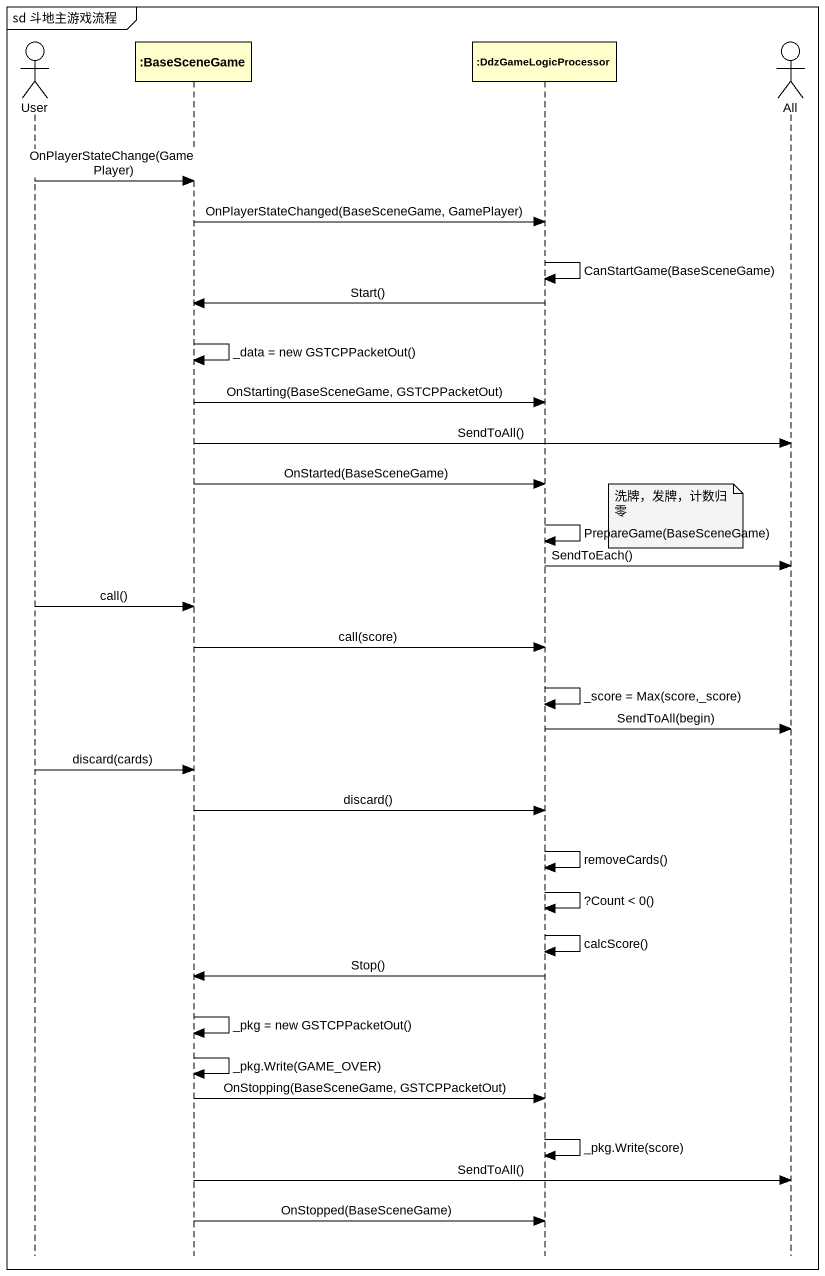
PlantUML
@startuml
mainframe sd 斗地主游戏流程
hide footbox
actor User
participant ":BaseSceneGame" as BaseSceneGame
participant ":DdzGameLogicProcessor" as DdzGameLogicProcessor
actor All

User -> BaseSceneGame : OnPlayerStateChange(GamePlayer)
BaseSceneGame -> DdzGameLogicProcessor : OnPlayerStateChanged(BaseSceneGame, GamePlayer)
DdzGameLogicProcessor -> DdzGameLogicProcessor : CanStartGame(BaseSceneGame)
DdzGameLogicProcessor -> BaseSceneGame : Start()
BaseSceneGame -> BaseSceneGame : _data = new GSTCPPacketOut()
BaseSceneGame -> DdzGameLogicProcessor : OnStarting(BaseSceneGame, GSTCPPacketOut)
BaseSceneGame -> All : SendToAll()
BaseSceneGame -> DdzGameLogicProcessor : OnStarted(BaseSceneGame)
note left of All : 洗牌，发牌，计数归零
DdzGameLogicProcessor -> DdzGameLogicProcessor : PrepareGame(BaseSceneGame)
DdzGameLogicProcessor -> All : SendToEach()
User -> BaseSceneGame : call()
BaseSceneGame -> DdzGameLogicProcessor : call(score)
DdzGameLogicProcessor -> DdzGameLogicProcessor : _score = Max(score,_score)
DdzGameLogicProcessor -> All : SendToAll(begin)
User -> BaseSceneGame : discard(cards)
BaseSceneGame -> DdzGameLogicProcessor : discard()
DdzGameLogicProcessor -> DdzGameLogicProcessor : removeCards()
DdzGameLogicProcessor -> DdzGameLogicProcessor : ?Count < 0()
DdzGameLogicProcessor -> DdzGameLogicProcessor : calcScore()
DdzGameLogicProcessor -> BaseSceneGame : Stop()
BaseSceneGame -> BaseSceneGame : _pkg = new GSTCPPacketOut()
BaseSceneGame -> BaseSceneGame : _pkg.Write(GAME_OVER)
BaseSceneGame -> DdzGameLogicProcessor : OnStopping(BaseSceneGame, GSTCPPacketOut)
DdzGameLogicProcessor -> DdzGameLogicProcessor : _pkg.Write(score)
BaseSceneGame -> All : SendToAll()
BaseSceneGame -> DdzGameLogicProcessor : OnStopped(BaseSceneGame)
@enduml
